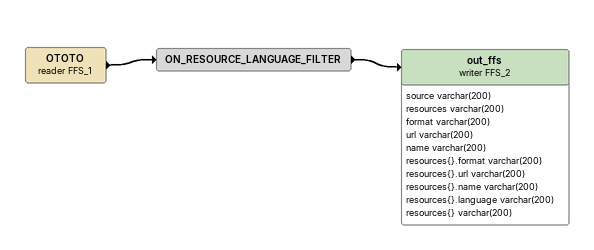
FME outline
OTOTO (reader FFS_1)
    -> ON_RESOURCE_LANGUAGE_FILTER
ON_RESOURCE_LANGUAGE_FILTER
    -> out_ffs (writer FFS_2)
out_ffs (writer FFS_2)
    attributes: source varchar(200), resources varchar(200), format varchar(200), url varchar(200), name varchar(200), resources{}.format varchar(200), resources{}.url varchar(200), resources{}.name varchar(200), resources{}.language varchar(200), resources{} varchar(200)
